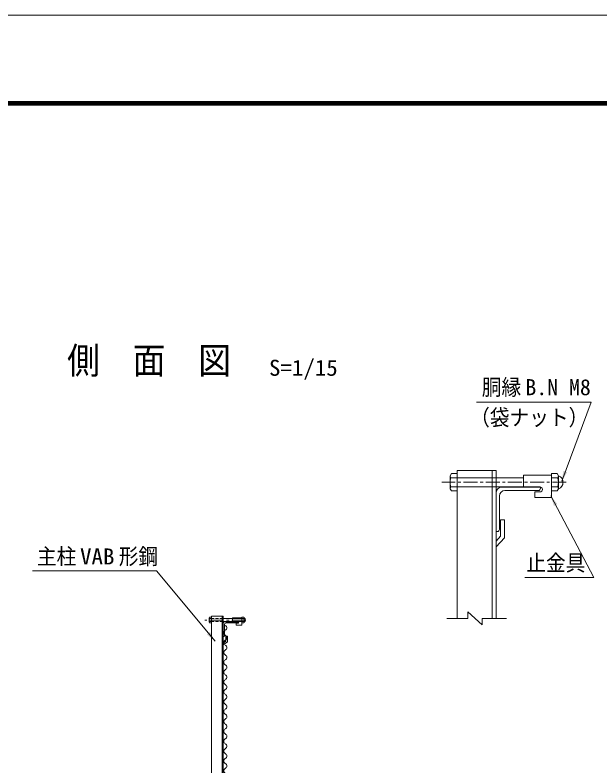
# Model space of a CAD drawing. Units: millimetres, scale not verified. Extents: x -4455 to 4455, y -3150 to 3150.
# Drawn here: x 9 to 1590, y 1120 to 3150 of the extents above; entities that cross this region are included whole.
import ezdxf
from ezdxf.enums import TextEntityAlignment as Align

# ---------------------------------------------------------------- set-up
doc = ezdxf.new("R2010")
doc.units = ezdxf.units.MM
doc.header["$LTSCALE"] = 30
for name, pattern in [('DASHED', [7.5, 6, -1.5]), ('USER1', [2, 1.25, -0.25, 0.25, -0.25]), ('USER3', [0.375, 0.25, -0.125])]:
    doc.linetypes.add(name, pattern=pattern)
for name, color, linetype, lineweight in [('0-0_7詳細', 7, 'Continuous', 18), ('0-2_1部材', 3, 'Continuous', 18), ('0-5_6文字', 3, 'Continuous', 9), ('0-8_8部品', 3, 'Continuous', 18), ('0-A_AMI', 3, 'Continuous', 18), ('0-D_D-TTL', 7, 'Continuous', 9)]:
    doc.layers.add(name, color=color, linetype=linetype, lineweight=lineweight)
doc.styles.add('ＭＳ ゴシック', font='')
doc.styles.get('ＭＳ ゴシック').set_extended_font_data('MS Gothic')

# ---------------------------------------------------------------- blocks, each defined once
blk = doc.blocks.new('NAMIX5')
at = {"layer": '0-A_AMI'}
for centre, start, end in [((53.3, -300), 118.07249, 241.92751), ((-53.3, -100), 298.07249, 61.92751), ((53.3, -700), 118.07249, 241.92751), ((-53.3, -500), 298.07249, 61.92751), ((-53.3, -900), 298.07249, 61.92751), ((53.3, -1100), 118.07249, 241.92751), ((-53.3, -1300), 298.07249, 61.92751), ((53.3, -1500), 118.07249, 241.92751), ((53.3, -1900), 118.07249, 241.92751), ((-53.3, -1700), 298.07249, 61.92751)]:
    blk.add_arc(centre, 113.3, start, end, dxfattribs=at)
blk = doc.blocks.new('NAMIX13')
at = {"layer": '0-A_AMI'}
for centre, start, end in [((-106.7, -200), 298.07249, 61.92751), ((106.7, -600), 118.07249, 241.92751), ((106.7, -1400), 118.07249, 241.92751), ((-106.7, -1000), 298.07249, 61.92751), ((-106.7, -1800), 298.07249, 61.92751), ((106.7, -2200), 118.07249, 241.92751), ((-106.7, -2600), 298.07249, 61.92751), ((106.7, -3000), 118.07249, 241.92751), ((106.7, -3800), 118.07249, 241.92751), ((-106.7, -3400), 298.07249, 61.92751), ((-106.7, -4200), 298.07249, 61.92751), ((106.7, -4600), 118.07249, 241.92751), ((-106.7, -5000), 298.07249, 61.92751), ((106.7, -5400), 118.07249, 241.92751), ((106.7, -6200), 118.07249, 241.92751), ((-106.7, -5800), 298.07249, 61.92751), ((-106.7, -6600), 298.07249, 61.92751), ((106.7, -7000), 118.07249, 241.92751), ((-106.7, -7400), 298.07249, 61.92751), ((106.7, -7800), 118.07249, 241.92751), ((106.7, -8600), 118.07249, 241.92751), ((-106.7, -8200), 298.07249, 61.92751)]:
    blk.add_arc(centre, 226.7, start, end, dxfattribs=at)
blk = doc.blocks.new('NAMI')
at = {"layer": '0-A_AMI'}
for centre, start, end in [((-106.7, -200), 298.07249, 61.92751), ((106.7, -600), 118.07249, 241.92751)]:
    blk.add_arc(centre, 226.7, start, end, dxfattribs=at)

msp = doc.modelspace()

# ---------------------------------------------------------------- linework, layer by layer
at = {"layer": '0-0_7詳細', "lineweight": 9}
for p, q in [((1184.97, 1905.06), (1188.29, 1910.82)), ((1188.29, 1910.82), (1204.17, 1910.82)), ((1204.17, 1918.95), (1204.17, 1519.51)), ((1309.17, 1918.95), (1204.17, 1918.95)), ((1204.17, 1863.78), (1204.17, 1910.82)), ((1298.67, 1918.95), (1298.67, 1519.51)), ((1309.17, 1918.95), (1309.17, 1519.51)), ((1458.6, 1863.78), (1458.6, 1910.82)), ((1474.47, 1910.82), (1458.6, 1910.82)), ((1477.8, 1905.06), (1474.47, 1910.82)), ((1184.97, 1869.54), (1184.97, 1905.06)), ((1187.03, 1899.3), (1204.17, 1899.3)), ((1309.17, 1899.3), (1383.6, 1899.3)), ((1383.6, 1906.26), (1458.6, 1906.26)), ((1383.6, 1906.26), (1383.6, 1874.76)), ((1458.6, 1906.26), (1458.6, 1846.26)), ((1475.74, 1899.3), (1458.6, 1899.3)), ((1477.8, 1869.54), (1477.8, 1905.06)), ((1184.97, 1869.54), (1188.29, 1863.78)), ((1187.03, 1875.3), (1204.17, 1875.3)), ((1309.17, 1875.3), (1383.6, 1875.3)), ((1324.17, 1873.95), (1429.17, 1873.95)), ((1383.6, 1874.76), (1427.85, 1874.76)), ((1429.17, 1873.95), (1429.17, 1870.95)), ((1475.74, 1875.3), (1458.6, 1875.3)), ((1477.8, 1869.54), (1474.47, 1863.78)), ((1188.29, 1863.78), (1204.17, 1863.78)), ((1309.17, 1753.95), (1309.17, 1858.95)), ((1318.17, 1759.95), (1318.17, 1849.95)), ((1333.17, 1864.95), (1423.17, 1864.95)), ((1413.6, 1861.26), (1413.6, 1846.26)), ((1413.6, 1861.26), (1427.85, 1861.26)), ((1474.47, 1863.78), (1458.6, 1863.78)), ((1413.6, 1846.26), (1458.6, 1846.26)), ((1331.67, 1785.36), (1321.17, 1785.36)), ((1321.17, 1785.36), (1321.17, 1741.45)), ((1331.67, 1785.36), (1331.67, 1737.41)), ((1309.17, 1753.95), (1312.17, 1753.95)), ((1309.17, 1728.13), (1321.17, 1741.45)), ((1309.17, 1712.44), (1331.67, 1737.41))]:
    msp.add_line(p, q, dxfattribs=at)
at = {"layer": '0-0_7詳細', "color": 3, "linetype": 'DASHED'}
for p, q in [((1204.17, 1899.3), (1309.17, 1899.3)), ((1204.17, 1875.3), (1309.17, 1875.3))]:
    msp.add_line(p, q, dxfattribs=at)
at = {"layer": '0-0_7詳細', "color": 1, "linetype": 'USER1'}
msp.add_line((1498.85, 1887.3), (1162.6, 1887.3), dxfattribs=at)
at = {"layer": '0-0_7詳細', "color": 4}
for p, q in [((1232.97, 1519.51), (1232.97, 1537.51)), ((1271.74, 1501.51), (1232.97, 1537.51)), ((1232.97, 1519.51), (1176.4, 1519.51)), ((1271.74, 1519.51), (1337.01, 1519.51)), ((1271.74, 1519.51), (1271.74, 1501.51))]:
    msp.add_line(p, q, dxfattribs=at)
at = {"layer": '0-0_7詳細', "color": 1}
for points in [[(1256.31, 2103.72), (1566.37, 2103.72), (1486.46, 1890.33)], [(1387.04, 1630.03), (1573.4, 1630.03), (1457.13, 1850.53)]]:
    msp.add_lwpolyline(points, dxfattribs=at)
at = {"layer": '0-0_7詳細', "lineweight": 9}
for centre, radius, start, end in [((1194.05, 1905.06), 9.09, 180, 219.3382), ((1220.97, 1887.3), 36, 160.52878, 199.47122), ((1468.71, 1905.06), 9.09, 320.6618, 0), ((1441.8, 1887.3), 36, 340.52878, 19.47122), ((1470.97, 1887.3), 19.02, 291.00774, 68.99226), ((1194.05, 1869.54), 9.09, 140.6618, 180), ((1324.17, 1858.95), 15, 90, 180), ((1423.17, 1870.95), 6, 270, 0), ((1427.85, 1868.01), 6.75, 270, 90), ((1468.71, 1869.54), 9.09, 0, 39.3382), ((1333.17, 1849.95), 15, 90, 180), ((1312.17, 1759.95), 6, 270, 0)]:
    msp.add_arc(centre, radius, start, end, dxfattribs=at)
at = {"layer": '0-0_7詳細', "color": 1}
for points in [[(1485.76, 1888.46), (1491.4, 1918.38), (1501.16, 1914.73)], [(1456.2, 1852.3), (1474.8, 1828.19), (1465.58, 1823.33)]]:
    msp.add_solid(points, dxfattribs=at)
at = {"layer": '0-2_1部材', "color": 7, "lineweight": 9}
for p, q in [((539.94, 1525.42), (539.94, -244.58)), ((539.94, 1525.42), (571.94, 1525.42)), ((571.94, 1525.42), (571.94, 1241.12)), ((571.94, 1515.95), (571.94, 1241.12)), ((571.94, 1470.42), (571.94, 1505.42)), ((574.94, 1472.42), (574.94, 1502.42)), ((576.94, 1510.42), (611.94, 1510.42)), ((579.44, 1510.42), (604.44, 1510.42)), ((579.94, 1507.42), (609.94, 1507.42)), ((604.44, 1510.42), (604.44, 1510.92)), ((611.94, 1510.42), (611.94, 1509.42)), ((571.94, 1470.42), (572.94, 1470.42)), ((578.94, 1470.92), (578.94, 1457.92)), ((582.94, 1470.92), (578.94, 1470.92)), ((582.94, 1470.92), (582.94, 1455.96)), ((571.94, 1452.51), (578.94, 1457.92)), ((571.94, 1447.46), (582.94, 1455.96)), ((571.94, 1400.59), (571.94, -244.58))]:
    msp.add_line(p, q, dxfattribs=at)
at = {"layer": '0-2_1部材'}
msp.add_line((568.94, 1525.42), (568.94, -244.58), dxfattribs=at)
at = {"layer": '0-2_1部材', "color": 7, "lineweight": 9}
for centre, radius, start, end in [((576.94, 1505.42), 5, 90, 180), ((579.94, 1502.42), 5, 90, 180), ((609.94, 1509.42), 2, 270, 0), ((572.94, 1472.42), 2, 270, 0)]:
    msp.add_arc(centre, radius, start, end, dxfattribs=at)
at = {"layer": '0-5_6文字', "color": 7}
msp.add_lwpolyline([(55.88, 1647.87), (391.41, 1647.87), (549.61, 1457.84)], dxfattribs=at)
msp.add_solid([(550.89, 1456.3), (527.69, 1476.02), (535.7, 1482.69)], dxfattribs=at)
at = {"layer": '0-8_8部品'}
for p, q in [((533.54, 1520.79), (534.65, 1522.71)), ((534.65, 1522.71), (539.94, 1522.71)), ((539.94, 1522.71), (539.94, 1507.03)), ((621.75, 1507.03), (621.75, 1522.71)), ((533.54, 1520.79), (533.54, 1508.95)), ((534.22, 1518.87), (539.94, 1518.87)), ((534.22, 1510.87), (539.94, 1510.87)), ((567.03, 1510.87), (621.75, 1510.87)), ((571.94, 1518.87), (621.65, 1518.87)), ((596.75, 1521.19), (621.75, 1521.19)), ((596.75, 1521.19), (596.75, 1510.69)), ((606.75, 1506.19), (611.5, 1506.19)), ((606.75, 1506.19), (606.75, 1501.19)), ((621.75, 1521.19), (621.75, 1501.19)), ((627.46, 1518.87), (621.75, 1518.87)), ((627.46, 1510.87), (621.75, 1510.87)), ((627.04, 1507.03), (621.75, 1507.03)), ((628.15, 1508.95), (627.04, 1507.03)), ((628.15, 1508.95), (628.15, 1520.79)), ((606.75, 1501.19), (621.75, 1501.19))]:
    msp.add_line(p, q, dxfattribs=at)
at = {"layer": '0-8_8部品', "color": 1, "linetype": 'USER1'}
msp.add_line((632.79, 1514.87), (522.18, 1514.87), dxfattribs=at)
at = {"layer": '0-8_8部品', "linetype": 'USER3'}
for p, q in [((539.94, 1518.87), (571.94, 1518.87)), ((539.94, 1510.87), (571.94, 1510.87))]:
    msp.add_line(p, q, dxfattribs=at)
at = {"layer": '0-8_8部品', "linetype": 'DASHED'}
msp.add_line((596.75, 1519.19), (621.75, 1519.19), dxfattribs=at)
at = {"layer": '0-8_8部品'}
for points in [[(628.15, 1520.79), (627.04, 1522.71), (621.75, 1522.71)], [(533.54, 1508.95), (534.65, 1507.03), (539.94, 1507.03)]]:
    msp.add_lwpolyline(points, dxfattribs=at)
for centre, radius, start, end in [((536.57, 1520.79), 3.03, 180, 219.3382), ((545.54, 1514.87), 12, 160.52878, 199.47122), ((536.57, 1508.95), 3.03, 140.6618, 180), ((611.5, 1508.44), 2.25, 270, 90), ((625.12, 1520.79), 3.03, 320.6618, 0), ((616.15, 1514.87), 12, 340.52878, 19.47122), ((625.12, 1508.95), 3.03, 0, 39.3382), ((624.99, 1514.87), 6.71, 298.05542, 61.94458)]:
    msp.add_arc(centre, radius, start, end, dxfattribs=at)
at = {"layer": '0-D_D-TTL', "color": 2, "lineweight": 18}
msp.add_lwpolyline([(-4454.56, 3150.45), (4455.14, 3150.45), (4455.14, -3149.97), (-4454.56, -3149.97)], close=True, dxfattribs=at)
at = {"layer": '0-D_D-TTL'}
for points in [[(-4168.18, 2917.11), (4168.75, 2917.11), (4168.75, -2916.62), (-4168.18, -2916.62)], [(-4165.53, 2914.45), (4166.1, 2914.45), (4166.1, -2913.97), (-4165.53, -2913.97)], [(-4162.87, 2911.8), (4163.45, 2911.8), (4163.45, -2911.32), (-4162.87, -2911.32)], [(-4160.22, 2909.15), (4160.8, 2909.15), (4160.8, -2908.67), (-4160.22, -2908.67)], [(-4157.57, 2906.5), (4158.15, 2906.5), (4158.15, -2906.02), (-4157.57, -2906.02)]]:
    msp.add_lwpolyline(points, close=True, dxfattribs=at)

# ---------------------------------------------------------------- block references
at = {"layer": '0-2_1部材'}
for name, p, xscale, yscale in [('NAMI', (577.38, 1500.48), 0.03333333, 0.03333333), ('NAMI', (577.38, 1473.82), 0.03333333, 0.03333333), ('NAMI', (577.38, 1447.15), 0.03333333, 0.03333333), ('NAMI', (577.38, 1420.48), 0.03333333, 0.03333333), ('NAMI', (577.38, 1393.82), 0.03333333, 0.03333333), ('NAMI', (577.38, 1367.15), 0.03333333, 0.03333333), ('NAMI', (577.38, 1340.48), 0.03333333, 0.03333333), ('NAMI', (577.38, 1313.82), 0.03333333, 0.03333333), ('NAMI', (577.38, 1287.15), 0.03333333, 0.03333333), ('NAMIX5', (577.38, 1260.48), 0.06666667, 0.06666667), ('NAMIX13', (577.38, 1127.15), 0.03333333, 0.03333333)]:
    msp.add_blockref(name, p, dxfattribs=dict(at, xscale=xscale, yscale=yscale))

# ---------------------------------------------------------------- texts
at = {"layer": '0-0_7詳細', "color": 3, "style": 'ＭＳ ゴシック', "width": 0.9}
for s, p in [('胴縁', (1270.53, 2109.75)), ('（袋ナット）', (1239.14, 2027.9)), ('止金具', (1390.93, 1634.87))]:
    msp.add_text(s, height=43.33, dxfattribs=at).set_placement(p, align=Align.BOTTOM_LEFT)
at = {"layer": '0-0_7詳細', "color": 3, "style": 'ＭＳ ゴシック'}
msp.add_text('B.N M8', height=43.33, dxfattribs=at).set_placement((1388.37, 2109.75), align=Align.BOTTOM_LEFT)
at = {"layer": '0-5_6文字', "color": 7, "style": 'ＭＳ ゴシック', "width": 0.9}
msp.add_text('側\u3000面\u3000図', height=72.14, dxfattribs=at).set_placement((149.85, 2158.69), align=Align.BOTTOM_LEFT)
at = {"layer": '0-5_6文字', "style": 'ＭＳ ゴシック'}
for s, width, p in [('S=1/15', 1.05, (695.44, 2162.14)), ('主柱', 0.9, (68.15, 1652.24)), ('VAB', 1.05, (184.82, 1652.06)), ('形鋼', 0.9, (289.38, 1652.24))]:
    msp.add_text(s, height=43.33, dxfattribs=dict(at, width=width)).set_placement(p, align=Align.BOTTOM_LEFT)

doc.saveas('drawing.dxf')
